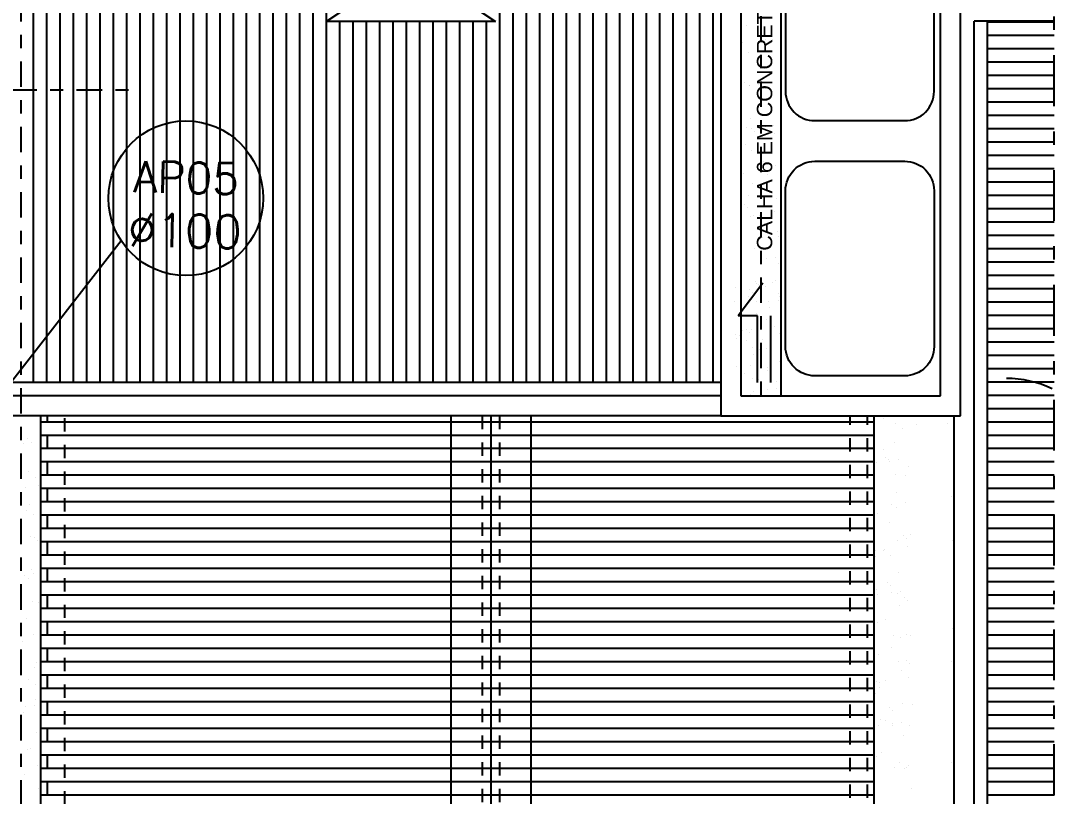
# Model space of a CAD drawing. Header units: millimetres. Extents: x 1573 to 2177, y 1587 to 1932.
# Drawn here: x 1803.14 to 1810.9, y 1903.49 to 1909.31 of the extents above; entities that cross this region are included whole.
import ezdxf
from ezdxf.enums import TextEntityAlignment as Align

# ---------------------------------------------------------------- set-up
doc = ezdxf.new("R2010")
doc.units = ezdxf.units.MM
doc.header["$LTSCALE"] = 0.03
for name, pattern in [('CONTINU', [0]), ('DASHDOT', [25.4, 12.7, -6.35, 0, -6.35]), ('HIDDEN', [9.525, 6.35, -3.175])]:
    doc.linetypes.add(name, pattern=pattern)
for name, color, linetype in [('-HIDRO', 8, 'Continuous'), ('A-PEN-C', 4, 'Continuous'), ('PL09', 9, 'Continuous')]:
    doc.layers.add(name, color=color, linetype=linetype)
doc.styles.add('ARIAL', font='arial.ttf')
doc.styles.add('ROMANS', font='romans.shx', dxfattribs={"height": 0.1})

msp = doc.modelspace()

# ---------------------------------------------------------------- linework, layer by layer
at = {"layer": '-HIDRO', "linetype": 'DASHDOT'}
msp.add_line((1810.8983, 1894.8814), (1810.8983, 1914.3064), dxfattribs=at)
at = {"layer": '-HIDRO', "linetype": 'DASHDOT', "ltscale": 0.5}
for p, q in [((1803.1404, 1910.479), (1803.1404, 1902.6502)), ((1808.6944, 1910.329), (1808.6944, 1906.4976)), ((1801.1061, 1908.7942), (1804.0342, 1908.7942))]:
    msp.add_line(p, q, dxfattribs=at)
at = {"layer": '-HIDRO'}
for p, q in [((1803.2344, 1906.5976), (1803.2344, 1910.479)), ((1803.3344, 1906.5976), (1803.3344, 1910.479)), ((1803.4344, 1906.5976), (1803.4344, 1910.479)), ((1803.5345, 1906.5976), (1803.5345, 1910.479)), ((1803.6345, 1906.5976), (1803.6345, 1910.479)), ((1803.7345, 1906.5976), (1803.7345, 1910.479)), ((1803.8346, 1906.5976), (1803.8346, 1910.479)), ((1803.9346, 1906.5976), (1803.9346, 1910.479)), ((1804.0346, 1906.5976), (1804.0346, 1910.479)), ((1804.1347, 1906.5976), (1804.1347, 1910.479)), ((1804.2347, 1906.5976), (1804.2347, 1910.479)), ((1804.3347, 1906.5976), (1804.3347, 1910.479)), ((1804.4348, 1906.5976), (1804.4348, 1910.479)), ((1804.5348, 1906.5976), (1804.5348, 1910.479)), ((1804.6349, 1906.5976), (1804.6349, 1910.479)), ((1804.7349, 1906.5976), (1804.7349, 1910.479)), ((1804.8349, 1906.5976), (1804.8349, 1910.479)), ((1804.935, 1906.5976), (1804.935, 1910.479)), ((1805.035, 1906.5976), (1805.035, 1910.479)), ((1805.135, 1906.5976), (1805.135, 1910.479)), ((1805.2351, 1906.5976), (1805.2351, 1910.479)), ((1805.3351, 1906.5976), (1805.3351, 1910.479)), ((1805.4351, 1909.3099), (1805.4351, 1910.479)), ((1806.7356, 1906.5976), (1806.7356, 1910.479)), ((1806.8356, 1906.5976), (1806.8356, 1910.479)), ((1806.9357, 1906.5976), (1806.9357, 1910.479)), ((1807.0357, 1906.5976), (1807.0357, 1910.479)), ((1807.1357, 1906.5976), (1807.1357, 1910.479)), ((1807.2358, 1906.5976), (1807.2358, 1910.479)), ((1807.3358, 1906.5976), (1807.3358, 1910.479)), ((1807.4359, 1906.5976), (1807.4359, 1910.479)), ((1807.5359, 1906.5976), (1807.5359, 1910.479)), ((1807.6359, 1906.5976), (1807.6359, 1910.479)), ((1807.736, 1906.5976), (1807.736, 1910.479)), ((1807.836, 1906.5976), (1807.836, 1910.479)), ((1807.936, 1906.5976), (1807.936, 1910.479)), ((1808.0361, 1906.5976), (1808.0361, 1910.479)), ((1808.1361, 1906.5976), (1808.1361, 1910.479)), ((1808.2361, 1906.5976), (1808.2361, 1910.479)), ((1808.3362, 1906.5976), (1808.3362, 1910.479)), ((1808.3943, 1910.479), (1808.3943, 1906.3475)), ((1810.1949, 1906.3475), (1810.1949, 1910.479)), ((1808.5443, 1910.329), (1808.5443, 1906.4976)), ((1808.8445, 1910.329), (1808.8445, 1906.4976)), ((1810.0449, 1906.4976), (1810.0449, 1910.329)), ((1805.4307, 1909.307), (1806.0675, 1909.7315)), ((1806.0675, 1909.7315), (1806.7042, 1909.307)), ((1806.7042, 1909.307), (1805.4307, 1909.307)), ((1805.4351, 1906.5976), (1805.4351, 1909.307)), ((1805.5352, 1906.5976), (1805.5352, 1909.307)), ((1805.6352, 1906.5976), (1805.6352, 1909.307)), ((1805.7352, 1906.5976), (1805.7352, 1909.307)), ((1805.8353, 1906.5976), (1805.8353, 1909.307)), ((1805.9353, 1906.5976), (1805.9353, 1909.307)), ((1806.0354, 1906.5976), (1806.0354, 1909.307)), ((1806.1354, 1906.5976), (1806.1354, 1909.307)), ((1806.2354, 1906.5976), (1806.2354, 1909.307)), ((1806.3355, 1906.5976), (1806.3355, 1909.307)), ((1806.4355, 1906.5976), (1806.4355, 1909.307)), ((1806.5355, 1906.5976), (1806.5355, 1909.307)), ((1806.6356, 1906.5976), (1806.6356, 1909.307)), ((1808.588, 1909.2755), (1808.588, 1909.2755)), ((1810.297, 1894.2812), (1810.297, 1909.3116)), ((1810.8983, 1909.3116), (1810.297, 1909.3116)), ((1810.397, 1894.2812), (1810.397, 1909.3116)), ((1810.397, 1909.3052), (1810.8983, 1909.3052)), ((1808.6741, 1909.2206), (1808.6741, 1909.2206)), ((1808.6975, 1909.1991), (1808.6975, 1909.1991)), ((1808.7316, 1909.1747), (1808.7316, 1909.1747)), ((1810.397, 1909.2052), (1810.8983, 1909.2052)), ((1808.559, 1909.152), (1808.559, 1909.152)), ((1810.397, 1909.1051), (1810.8983, 1909.1051)), ((1808.5993, 1909.0724), (1808.5993, 1909.0724)), ((1808.6907, 1908.9573), (1808.6907, 1908.9573)), ((1810.397, 1909.0051), (1810.8983, 1909.0051)), ((1808.5526, 1908.8705), (1808.5526, 1908.8705)), ((1810.397, 1908.9051), (1810.8983, 1908.9051)), ((1808.576, 1908.849), (1808.576, 1908.849)), ((1808.6073, 1908.8276), (1808.6073, 1908.8276)), ((1808.61, 1908.8298), (1808.61, 1908.8298)), ((1808.6761, 1908.8385), (1808.6761, 1908.8385)), ((1810.397, 1908.805), (1810.8983, 1908.805)), ((1808.7025, 1908.7332), (1808.7025, 1908.7332)), ((1810.397, 1908.705), (1810.8983, 1908.705)), ((1808.6153, 1908.5828), (1808.6153, 1908.5828)), ((1810.397, 1908.6049), (1810.8983, 1908.6049)), ((1808.5905, 1908.5156), (1808.5905, 1908.5156)), ((1808.6238, 1908.5027), (1808.6238, 1908.5027)), ((1808.6441, 1908.4815), (1808.6441, 1908.4815)), ((1808.7271, 1908.5163), (1808.7271, 1908.5163)), ((1808.7933, 1908.525), (1808.7933, 1908.525)), ((1808.7946, 1908.4695), (1808.7946, 1908.4695)), ((1810.397, 1908.5049), (1810.8983, 1908.5049)), ((1810.397, 1908.4049), (1810.8983, 1908.4049)), ((1808.581, 1908.383), (1808.581, 1908.383)), ((1808.6233, 1908.338), (1808.6233, 1908.338)), ((1808.6915, 1908.2818), (1808.6915, 1908.2818)), ((1808.7149, 1908.2603), (1808.7149, 1908.2603)), ((1810.397, 1908.3048), (1810.8983, 1908.3048)), ((1808.5684, 1908.1664), (1808.5684, 1908.1664)), ((1808.6931, 1908.1975), (1808.6931, 1908.1975)), ((1808.741, 1908.1892), (1808.741, 1908.1892)), ((1808.7467, 1908.1634), (1808.7467, 1908.1634)), ((1808.8026, 1908.2247), (1808.8026, 1908.2247)), ((1808.8443, 1908.2027), (1808.8443, 1908.2027)), ((1810.397, 1908.2048), (1810.8983, 1908.2048)), ((1808.6313, 1908.0932), (1808.6313, 1908.0932)), ((1808.8414, 1908.1444), (1808.8414, 1908.1444)), ((1810.397, 1908.1048), (1810.8983, 1908.1048)), ((1808.6028, 1908.0022), (1808.6028, 1908.0022)), ((1810.397, 1908.0047), (1810.8983, 1908.0047)), ((1808.57, 1907.9317), (1808.57, 1907.9317)), ((1808.8106, 1907.9799), (1808.8106, 1907.9799)), ((1808.5934, 1907.9102), (1808.5934, 1907.9102)), ((1808.6393, 1907.8484), (1808.6393, 1907.8484)), ((1808.6856, 1907.8529), (1808.6856, 1907.8529)), ((1808.7957, 1907.8794), (1808.7957, 1907.8794)), ((1810.397, 1907.9047), (1810.8983, 1907.9047)), ((1808.6194, 1907.8442), (1808.6194, 1907.8442)), ((1808.7198, 1907.7943), (1808.7198, 1907.7943)), ((1810.397, 1907.8047), (1810.8983, 1907.8047)), ((1808.8186, 1907.7351), (1808.8186, 1907.7351)), ((1808.8304, 1907.693), (1808.8304, 1907.693)), ((1810.397, 1907.7046), (1810.8983, 1907.7046)), ((1808.7054, 1907.6841), (1808.7054, 1907.6841)), ((1808.6473, 1907.6036), (1808.6473, 1907.6036)), ((1808.8027, 1907.5394), (1808.8027, 1907.5394)), ((1810.397, 1907.6046), (1810.8983, 1907.6046)), ((1808.7366, 1907.5307), (1808.7366, 1907.5307)), ((1808.8266, 1907.4903), (1808.8266, 1907.4903)), ((1810.397, 1907.5046), (1810.8983, 1907.5046)), ((1810.397, 1907.4045), (1810.8983, 1907.4045)), ((1808.5077, 1907.3131), (1808.5077, 1907.3131)), ((1808.6553, 1907.3589), (1808.6553, 1907.3589)), ((1808.6658, 1907.3377), (1808.6658, 1907.3377)), ((1808.6803, 1907.3358), (1808.6803, 1907.3358)), ((1808.7088, 1907.3429), (1808.7088, 1907.3429)), ((1808.7323, 1907.3215), (1808.7323, 1907.3215)), ((1808.7836, 1907.3494), (1808.7836, 1907.3494)), ((1808.808, 1907.366), (1808.808, 1907.366)), ((1810.397, 1907.3045), (1810.8983, 1907.3045)), ((1808.6053, 1907.2424), (1808.6053, 1907.2424)), ((1808.6085, 1907.297), (1808.6085, 1907.297)), ((1808.6319, 1907.2755), (1808.6319, 1907.2755)), ((1808.8259, 1907.2669), (1808.8259, 1907.2669)), ((1808.8346, 1907.2455), (1808.8346, 1907.2455)), ((1808.4944, 1907.2063), (1808.4944, 1907.2063)), ((1808.5778, 1907.1809), (1808.5778, 1907.1809)), ((1808.6588, 1907.2082), (1808.6588, 1907.2082)), ((1808.7504, 1907.2036), (1808.7504, 1907.2036)), ((1808.7584, 1907.1596), (1808.7584, 1907.1596)), ((1808.827, 1907.2105), (1808.827, 1907.2105)), ((1810.397, 1907.2044), (1810.8983, 1907.2044)), ((1808.6633, 1907.1141), (1808.6633, 1907.1141)), ((1808.6738, 1907.0929), (1808.6738, 1907.0929)), ((1808.7356, 1907.0716), (1808.7356, 1907.0716)), ((1810.397, 1907.1044), (1810.8983, 1907.1044)), ((1808.6249, 1906.9996), (1808.6249, 1906.9996)), ((1808.7974, 1907.0223), (1808.7974, 1907.0223)), ((1808.8426, 1907.0007), (1808.8426, 1907.0007)), ((1810.397, 1907.0044), (1810.8983, 1907.0044)), ((1808.5024, 1906.9615), (1808.5024, 1906.9615)), ((1808.5104, 1906.9254), (1808.5104, 1906.9254)), ((1808.5329, 1906.9481), (1808.5329, 1906.9481)), ((1808.5587, 1906.9909), (1808.5587, 1906.9909)), ((1808.5873, 1906.9928), (1808.5873, 1906.9928)), ((1808.6107, 1906.9714), (1808.6107, 1906.9714)), ((1808.7079, 1906.9242), (1808.7079, 1906.9242)), ((1808.835, 1906.9657), (1808.835, 1906.9657)), ((1808.5864, 1906.9139), (1808.5864, 1906.9139)), ((1808.6289, 1906.8586), (1808.6289, 1906.8586)), ((1808.6713, 1906.8693), (1808.6713, 1906.8693)), ((1808.6818, 1906.8481), (1808.6818, 1906.8481)), ((1808.695, 1906.8673), (1808.695, 1906.8673)), ((1808.7372, 1906.8555), (1808.7372, 1906.8555)), ((1808.7615, 1906.8901), (1808.7615, 1906.8901)), ((1810.397, 1906.9043), (1810.8983, 1906.9043)), ((1808.6369, 1906.8095), (1808.6369, 1906.8095)), ((1810.397, 1906.8043), (1810.8983, 1906.8043)), ((1808.5104, 1906.7167), (1808.5104, 1906.7167)), ((1808.6176, 1906.729), (1808.6176, 1906.729)), ((1808.742, 1906.6861), (1808.742, 1906.6861)), ((1808.7474, 1906.7082), (1808.7474, 1906.7082)), ((1808.7708, 1906.6868), (1808.7708, 1906.6868)), ((1808.8382, 1906.7535), (1808.8382, 1906.7535)), ((1808.843, 1906.7209), (1808.843, 1906.7209)), ((1810.397, 1906.7043), (1810.8983, 1906.7043)), ((1808.5726, 1906.6638), (1808.5726, 1906.6638)), ((1808.6355, 1906.6299), (1808.6355, 1906.6299)), ((1808.6759, 1906.6774), (1808.6759, 1906.6774)), ((1808.6793, 1906.6245), (1808.6793, 1906.6245)), ((1808.8105, 1906.6061), (1808.8105, 1906.6061)), ((1808.3943, 1906.5976), (1802.6903, 1906.5976)), ((1808.6427, 1906.5315), (1808.6427, 1906.5315)), ((1808.689, 1906.5958), (1808.689, 1906.5958)), ((1808.6898, 1906.6034), (1808.6898, 1906.6034)), ((1808.746, 1906.5451), (1808.746, 1906.5451)), ((1808.8121, 1906.5538), (1808.8121, 1906.5538)), ((1810.397, 1906.6042), (1810.8983, 1906.6042)), ((1808.3943, 1906.4976), (1802.6903, 1906.4976)), ((1808.5443, 1906.4976), (1810.0449, 1906.4976)), ((1808.6157, 1906.5054), (1808.6157, 1906.5054)), ((1810.397, 1906.5042), (1810.8983, 1906.5042)), ((1810.397, 1906.4042), (1810.8983, 1906.4042)), ((1808.3943, 1906.3475), (1802.6903, 1906.3475)), ((1803.2905, 1903.2504), (1803.2905, 1906.3475)), ((1803.2905, 1906.3041), (1806.3676, 1906.3041)), ((1806.3676, 1906.3475), (1806.3676, 1894.2812)), ((1806.3676, 1906.3041), (1809.5467, 1906.3041)), ((1806.6677, 1906.3475), (1806.6677, 1894.2812)), ((1806.9678, 1906.3475), (1806.9678, 1894.2812)), ((1808.3943, 1906.3475), (1810.1949, 1906.3475)), ((1809.5467, 1894.2812), (1809.5467, 1906.3475)), ((1809.5471, 1906.3216), (1809.5471, 1906.3216)), ((1809.6132, 1906.3303), (1809.6132, 1906.3303)), ((1810.1469, 1894.2812), (1810.1469, 1906.3475)), ((1810.397, 1906.3041), (1810.8983, 1906.3041)), ((1809.7044, 1906.2894), (1809.7044, 1906.2894)), ((1809.7579, 1906.2553), (1809.7579, 1906.2553)), ((1809.8673, 1906.2814), (1809.8673, 1906.2814)), ((1810.1, 1906.2901), (1810.1, 1906.2901)), ((1803.1875, 1906.1745), (1803.1875, 1906.1745)), ((1803.2233, 1906.147), (1803.2233, 1906.147)), ((1803.2905, 1906.2041), (1806.3676, 1906.2041)), ((1806.3676, 1906.2041), (1809.5467, 1906.2041)), ((1809.696, 1906.1499), (1809.696, 1906.1499)), ((1810.397, 1906.2041), (1810.8983, 1906.2041)), ((1803.1572, 1906.1383), (1803.1572, 1906.1383)), ((1803.2839, 1906.0826), (1803.2839, 1906.0826)), ((1803.2905, 1906.1041), (1806.3676, 1906.1041)), ((1806.3676, 1906.1041), (1809.5467, 1906.1041)), ((1809.6141, 1906.0941), (1809.6141, 1906.0941)), ((1810.397, 1906.1041), (1810.8983, 1906.1041)), ((1803.2905, 1906.004), (1806.3676, 1906.004)), ((1806.3676, 1906.004), (1809.5467, 1906.004)), ((1809.5609, 1905.9945), (1809.5609, 1905.9945)), ((1809.6289, 1906.0384), (1809.6289, 1906.0384)), ((1809.6523, 1906.0169), (1809.6523, 1906.0169)), ((1809.6642, 1906.0081), (1809.6642, 1906.0081)), ((1809.7303, 1906.0168), (1809.7303, 1906.0168)), ((1810.397, 1906.004), (1810.8983, 1906.004)), ((1803.1955, 1905.9297), (1803.1955, 1905.9297)), ((1809.807, 1905.9713), (1809.807, 1905.9713)), ((1803.2515, 1905.8832), (1803.2515, 1905.8832)), ((1803.2905, 1905.904), (1806.3676, 1905.904)), ((1806.3676, 1905.904), (1809.5467, 1905.904)), ((1809.704, 1905.9051), (1809.704, 1905.9051)), ((1809.7788, 1905.9011), (1809.7788, 1905.9011)), ((1810.397, 1905.904), (1810.8983, 1905.904)), ((1803.1711, 1905.8112), (1803.1711, 1905.8112)), ((1803.2744, 1905.8248), (1803.2744, 1905.8248)), ((1803.2905, 1905.8039), (1806.3676, 1905.8039)), ((1806.3676, 1905.8039), (1809.5467, 1905.8039)), ((1809.7167, 1905.776), (1809.7167, 1905.776)), ((1810.397, 1905.8039), (1810.8983, 1905.8039)), ((1803.2035, 1905.6849), (1803.2035, 1905.6849)), ((1803.2905, 1905.7039), (1806.3676, 1905.7039)), ((1806.3676, 1905.7039), (1809.5467, 1905.7039)), ((1809.6781, 1905.681), (1809.6781, 1905.681)), ((1809.7813, 1905.6946), (1809.7813, 1905.6946)), ((1810.1233, 1905.7396), (1810.1233, 1905.7396)), ((1810.397, 1905.7039), (1810.8983, 1905.7039)), ((1803.1837, 1905.6409), (1803.1837, 1905.6409)), ((1803.2373, 1905.6068), (1803.2373, 1905.6068)), ((1803.2905, 1905.6039), (1806.3676, 1905.6039)), ((1806.3676, 1905.6039), (1809.5467, 1905.6039)), ((1809.5675, 1905.6183), (1809.5675, 1905.6183)), ((1809.712, 1905.6603), (1809.712, 1905.6603)), ((1810.397, 1905.6039), (1810.8983, 1905.6039)), ((1809.5482, 1905.5347), (1809.5482, 1905.5347)), ((1809.6573, 1905.5509), (1809.6573, 1905.5509)), ((1803.2882, 1905.4976), (1803.2882, 1905.4976)), ((1803.2905, 1905.5038), (1806.3676, 1905.5038)), ((1806.3676, 1905.5038), (1809.5467, 1905.5038)), ((1809.7678, 1905.4497), (1809.7678, 1905.4497)), ((1809.8193, 1905.4579), (1809.8193, 1905.4579)), ((1810.397, 1905.5038), (1810.8983, 1905.5038)), ((1803.2115, 1905.4401), (1803.2115, 1905.4401)), ((1803.2405, 1905.4318), (1803.2405, 1905.4318)), ((1803.2639, 1905.4103), (1803.2639, 1905.4103)), ((1803.2905, 1905.4038), (1806.3676, 1905.4038)), ((1806.3676, 1905.4038), (1809.5467, 1905.4038)), ((1809.72, 1905.4155), (1809.72, 1905.4155)), ((1809.7912, 1905.4282), (1809.7912, 1905.4282)), ((1809.7952, 1905.3675), (1809.7952, 1905.3675)), ((1810.1372, 1905.4125), (1810.1372, 1905.4125)), ((1810.397, 1905.4038), (1810.8983, 1905.4038)), ((1803.2863, 1905.3228), (1803.2863, 1905.3228)), ((1803.2905, 1905.3038), (1806.3676, 1905.3038)), ((1806.3676, 1905.3038), (1809.5467, 1905.3038)), ((1809.5562, 1905.2899), (1809.5562, 1905.2899)), ((1809.5565, 1905.3361), (1809.5565, 1905.3361)), ((1809.6165, 1905.3343), (1809.6165, 1905.3343)), ((1809.6226, 1905.3448), (1809.6226, 1905.3448)), ((1809.6701, 1905.3001), (1809.6701, 1905.3001)), ((1810.397, 1905.3038), (1810.8983, 1905.3038)), ((1803.1666, 1905.1527), (1803.1666, 1905.1527)), ((1803.2195, 1905.1954), (1803.2195, 1905.1954)), ((1803.2328, 1905.1614), (1803.2328, 1905.1614)), ((1803.2905, 1905.2037), (1806.3676, 1905.2037)), ((1806.3676, 1905.2037), (1809.5467, 1905.2037)), ((1809.728, 1905.1708), (1809.728, 1905.1708)), ((1810.397, 1905.2037), (1810.8983, 1905.2037)), ((1803.1424, 1905.0602), (1803.1424, 1905.0602)), ((1803.1961, 1905.1275), (1803.1961, 1905.1275)), ((1803.2905, 1905.1037), (1806.3676, 1905.1037)), ((1806.3676, 1905.1037), (1809.5467, 1905.1037)), ((1809.6463, 1905.0995), (1809.6463, 1905.0995)), ((1809.6697, 1905.0781), (1809.6697, 1905.0781)), ((1810.397, 1905.1037), (1810.8983, 1905.1037)), ((1803.2905, 1905.0037), (1806.3676, 1905.0037)), ((1806.3676, 1905.0037), (1809.5467, 1905.0037)), ((1809.5642, 1905.0451), (1809.5642, 1905.0451)), ((1809.5704, 1905.0089), (1809.5704, 1905.0089)), ((1809.6736, 1905.0225), (1809.6736, 1905.0225)), ((1809.7191, 1905.0161), (1809.7191, 1905.0161)), ((1809.7398, 1905.0312), (1809.7398, 1905.0312)), ((1809.7727, 1904.982), (1809.7727, 1904.982)), ((1810.397, 1905.0037), (1810.8983, 1905.0037)), ((1803.2276, 1904.9506), (1803.2276, 1904.9506)), ((1803.2689, 1904.9443), (1803.2689, 1904.9443)), ((1803.2905, 1904.9036), (1806.3676, 1904.9036)), ((1806.3676, 1904.9036), (1809.5467, 1904.9036)), ((1809.736, 1904.926), (1809.736, 1904.926)), ((1809.7961, 1904.9622), (1809.7961, 1904.9622)), ((1810.397, 1904.9036), (1810.8983, 1904.9036)), ((1803.1805, 1904.8256), (1803.1805, 1904.8256)), ((1803.2838, 1904.8392), (1803.2838, 1904.8392)), ((1809.6289, 1904.8209), (1809.6289, 1904.8209)), ((1803.2905, 1904.8036), (1806.3676, 1904.8036)), ((1806.3676, 1904.8036), (1809.5467, 1904.8036)), ((1809.5722, 1904.8003), (1809.5722, 1904.8003)), ((1810.1328, 1904.754), (1810.1328, 1904.754)), ((1810.397, 1904.8036), (1810.8983, 1904.8036)), ((1803.2356, 1904.7058), (1803.2356, 1904.7058)), ((1803.2905, 1904.7036), (1806.3676, 1904.7036)), ((1806.3676, 1904.7036), (1809.5467, 1904.7036)), ((1809.5482, 1904.728), (1809.5482, 1904.728)), ((1809.6875, 1904.6954), (1809.6875, 1904.6954)), ((1809.744, 1904.6812), (1809.744, 1904.6812)), ((1809.7908, 1904.709), (1809.7908, 1904.709)), ((1809.8218, 1904.698), (1809.8218, 1904.698)), ((1810.397, 1904.7036), (1810.8983, 1904.7036)), ((1803.1474, 1904.5942), (1803.1474, 1904.5942)), ((1803.1495, 1904.6517), (1803.1495, 1904.6517)), ((1803.2905, 1904.6035), (1806.3676, 1904.6035)), ((1806.3676, 1904.6035), (1809.5467, 1904.6035)), ((1809.6746, 1904.6121), (1809.6746, 1904.6121)), ((1810.397, 1904.6035), (1810.8983, 1904.6035)), ((1809.5802, 1904.5555), (1809.5802, 1904.5555)), ((1809.7851, 1904.5108), (1809.7851, 1904.5108)), ((1803.2436, 1904.461), (1803.2436, 1904.461)), ((1803.2579, 1904.4929), (1803.2579, 1904.4929)), ((1803.2813, 1904.4715), (1803.2813, 1904.4715)), ((1803.2905, 1904.5035), (1806.3676, 1904.5035)), ((1806.3676, 1904.5035), (1809.5467, 1904.5035)), ((1809.7315, 1904.5027), (1809.7315, 1904.5027)), ((1809.752, 1904.4364), (1809.752, 1904.4364)), ((1809.8086, 1904.4894), (1809.8086, 1904.4894)), ((1810.1271, 1904.5035), (1810.1271, 1904.5035)), ((1810.397, 1904.5035), (1810.8983, 1904.5035)), ((1803.1985, 1904.3677), (1803.1985, 1904.3677)), ((1803.2905, 1904.4034), (1806.3676, 1904.4034)), ((1806.3676, 1904.4034), (1809.5467, 1904.4034)), ((1809.6321, 1904.3592), (1809.6321, 1904.3592)), ((1809.8046, 1904.3819), (1809.8046, 1904.3819)), ((1810.1466, 1904.4269), (1810.1466, 1904.4269)), ((1810.397, 1904.4034), (1810.8983, 1904.4034)), ((1803.2521, 1904.3335), (1803.2521, 1904.3335)), ((1803.2905, 1904.3034), (1806.3676, 1904.3034)), ((1806.3676, 1904.3034), (1809.5467, 1904.3034)), ((1809.5659, 1904.3505), (1809.5659, 1904.3505)), ((1809.5823, 1904.345), (1809.5823, 1904.345)), ((1809.5882, 1904.3107), (1809.5882, 1904.3107)), ((1810.397, 1904.3034), (1810.8983, 1904.3034)), ((1803.2516, 1904.2162), (1803.2516, 1904.2162)), ((1803.2905, 1904.2034), (1806.3676, 1904.2034)), ((1806.3676, 1904.2034), (1809.5467, 1904.2034)), ((1809.5531, 1904.262), (1809.5531, 1904.262)), ((1810.397, 1904.2034), (1810.8983, 1904.2034)), ((1803.1761, 1904.1671), (1803.1761, 1904.1671)), ((1803.2422, 1904.1758), (1803.2422, 1904.1758)), ((1809.6636, 1904.1607), (1809.6636, 1904.1607)), ((1809.687, 1904.1393), (1809.687, 1904.1393)), ((1809.76, 1904.1916), (1809.76, 1904.1916)), ((1809.8341, 1904.1846), (1809.8341, 1904.1846)), ((1803.1598, 1904.1214), (1803.1598, 1904.1214)), ((1803.2905, 1904.1033), (1806.3676, 1904.1033)), ((1806.3676, 1904.1033), (1809.5467, 1904.1033)), ((1809.5962, 1904.0659), (1809.5962, 1904.0659)), ((1809.6313, 1904.061), (1809.6313, 1904.061)), ((1809.7492, 1904.0457), (1809.7492, 1904.0457)), ((1810.397, 1904.1033), (1810.8983, 1904.1033)), ((1803.2596, 1903.9714), (1803.2596, 1903.9714)), ((1803.2862, 1904.0055), (1803.2862, 1904.0055)), ((1803.2905, 1904.0033), (1806.3676, 1904.0033)), ((1806.3676, 1904.0033), (1809.5467, 1904.0033)), ((1809.5798, 1904.0234), (1809.5798, 1904.0234)), ((1809.6831, 1904.037), (1809.6831, 1904.037)), ((1809.6849, 1904.0269), (1809.6849, 1904.0269)), ((1809.8135, 1904.0234), (1809.8135, 1904.0234)), ((1810.397, 1904.0033), (1810.8983, 1904.0033)), ((1803.2905, 1903.9033), (1806.3676, 1903.9033)), ((1806.3676, 1903.9033), (1809.5467, 1903.9033)), ((1809.768, 1903.9468), (1809.768, 1903.9468)), ((1810.397, 1903.9033), (1810.8983, 1903.9033)), ((1803.1899, 1903.84), (1803.1899, 1903.84)), ((1803.2109, 1903.8543), (1803.2109, 1903.8543)), ((1809.6042, 1903.8211), (1809.6042, 1903.8211)), ((1803.2905, 1903.8032), (1806.3676, 1903.8032)), ((1806.3676, 1903.8032), (1809.5467, 1903.8032)), ((1809.5655, 1903.7891), (1809.5655, 1903.7891)), ((1809.7339, 1903.7429), (1809.7339, 1903.7429)), ((1810.1296, 1903.7436), (1810.1296, 1903.7436)), ((1810.1422, 1903.7685), (1810.1422, 1903.7685)), ((1810.397, 1903.8032), (1810.8983, 1903.8032)), ((1803.2676, 1903.7266), (1803.2676, 1903.7266)), ((1803.2905, 1903.7032), (1806.3676, 1903.7032)), ((1806.3676, 1903.7032), (1809.5467, 1903.7032)), ((1809.6969, 1903.7098), (1809.6969, 1903.7098)), ((1809.776, 1903.702), (1809.776, 1903.702)), ((1809.7875, 1903.7088), (1809.7875, 1903.7088)), ((1809.8002, 1903.7234), (1809.8002, 1903.7234)), ((1810.397, 1903.7032), (1810.8983, 1903.7032)), ((1803.1647, 1903.6554), (1803.1647, 1903.6554)), ((1803.2905, 1903.6032), (1806.3676, 1903.6032)), ((1806.3676, 1903.6032), (1809.5467, 1903.6032)), ((1810.397, 1903.6032), (1810.8983, 1903.6032)), ((1803.2752, 1903.5541), (1803.2752, 1903.5541)), ((1803.2905, 1903.5031), (1806.3676, 1903.5031)), ((1806.3676, 1903.5031), (1809.5467, 1903.5031)), ((1809.8259, 1903.5505), (1809.8259, 1903.5505)), ((1810.397, 1903.5031), (1810.8983, 1903.5031))]:
    msp.add_line(p, q, dxfattribs=at)
at = {"layer": '-HIDRO', "linetype": 'HIDDEN', "ltscale": 0.5}
for p, q in [((1803.3405, 1903.3004), (1803.3405, 1906.3475)), ((1803.4705, 1903.4305), (1803.4705, 1906.3475)), ((1806.6027, 1906.3475), (1806.6027, 1894.2812)), ((1806.7327, 1906.3475), (1806.7327, 1894.2812)), ((1809.3666, 1894.2812), (1809.3666, 1906.3475)), ((1809.4967, 1894.2812), (1809.4967, 1906.3475))]:
    msp.add_line(p, q, dxfattribs=at)
at = {"layer": '-HIDRO'}
msp.add_arc((1810.5381, 1905.8288), 0.8003, 64.53244, 90, dxfattribs=at)
at = {"linetype": 'CONTINU', "ltscale": 0.5}
for points in [[(1808.8802, 1908.7839, 0.414214), (1809.1003, 1908.5639), (1809.7755, 1908.5639, 0.414214), (1809.9956, 1908.7839), (1809.9956, 1909.9544, 0.414214), (1809.7755, 1910.1744), (1809.1003, 1910.1744, 0.414214), (1808.8802, 1909.9544)], [(1808.8802, 1908.0387, -0.414214), (1809.1003, 1908.2588), (1809.7755, 1908.2588, -0.414214), (1809.9956, 1908.0387), (1809.9956, 1906.8683, -0.414214), (1809.7755, 1906.6482), (1809.1003, 1906.6482, -0.414214), (1808.8802, 1906.8683)]]:
    msp.add_lwpolyline(points, format="xyb", close=True, dxfattribs=at)
at = {"layer": 'A-PEN-C'}
msp.add_line((1803.0439, 1906.5722), (1803.8918, 1907.6644), dxfattribs=at)
msp.add_circle((1804.3782, 1907.9814), 0.5805, dxfattribs=at)
at = {"layer": 'PL09', "ltscale": 100}
for p, q in [((1808.7088, 1907.3429), (1808.5238, 1907.0977)), ((1808.669, 1907.0977), (1808.5238, 1907.0977)), ((1808.669, 1906.5976), (1808.669, 1907.0977)), ((1808.7691, 1906.5976), (1808.7691, 1907.0977))]:
    msp.add_line(p, q, dxfattribs=at)

# ---------------------------------------------------------------- texts
at = {"style": 'ARIAL'}
msp.add_text('CALHA 6 EM CONCRETO  I = 1%%%', height=0.115231, rotation=90, dxfattribs=at).set_placement((1808.7231, 1908.8242), align=Align.MIDDLE_CENTER)
at = {"layer": 'A-PEN-C', "style": 'ROMANS'}
for s, height, p in [('AP05', 0.23408, (1804.379, 1908.0185)), ('%%C100', 0.24944, (1804.3684, 1907.6121))]:
    msp.add_text(s, height=height, rotation=358.71075, dxfattribs=at).set_placement(p, align=Align.CENTER)

doc.saveas('drawing.dxf')
